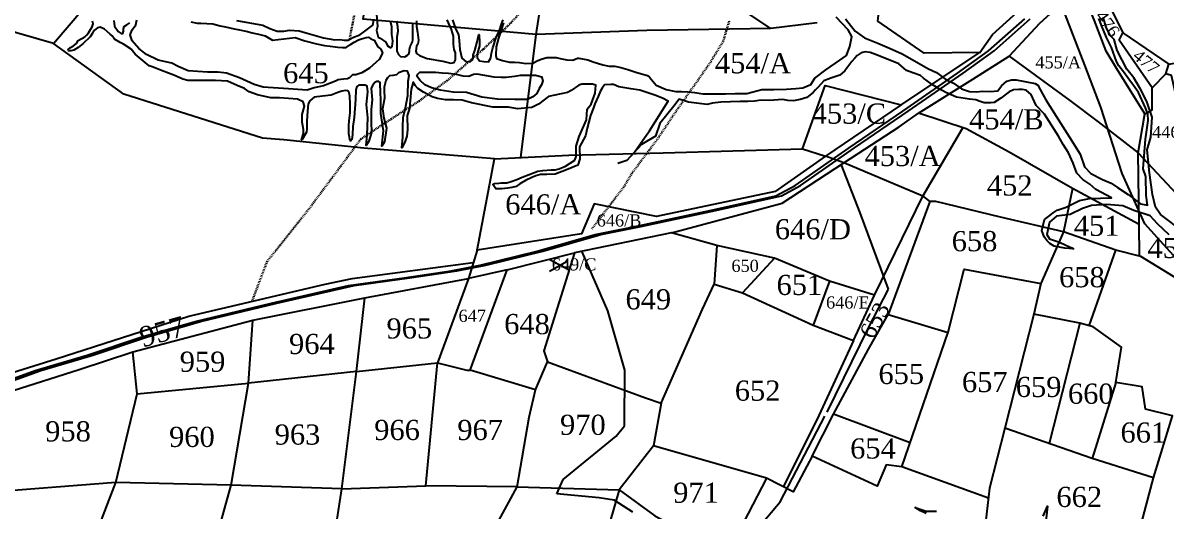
# Model space of a CAD drawing. Header units: inches. Extents: x 36 to 754, y 139 to 910.
# Drawn here: x 316.4 to 458.3, y 504 to 564.6 of the extents above; entities that cross this region are included whole.
import ezdxf

# ---------------------------------------------------------------- set-up
doc = ezdxf.new("R2010")
doc.units = ezdxf.units.IN
doc.header["$MEASUREMENT"] = 0
doc.linetypes.add('ACAD_ISO02W100', pattern=[15, 12, -3])
doc.linetypes.add('ACAD_ISO07W100', pattern=[3, 0, -3])
for name, color, linetype in [('CARTTRACK', 30, 'ACAD_ISO02W100'), ('NALA', 4, 'Continuous'), ('SURVEY_BND', 7, 'Continuous'), ('SURVEY_NO', 7, 'Continuous')]:
    doc.layers.add(name, color=color, linetype=linetype)
doc.layers.add('FOOTPATH', color=150, linetype='ACAD_ISO07W100', lineweight=30)
doc.layers.add('ROAD', color=1, linetype='Continuous', lineweight=25)
doc.styles.get("Standard").update_dxf_attribs({"font": 'TIMES.TTF'})
doc.dimstyles.get("Standard").update_dxf_attribs({"dimtxt": 0.18, "dimasz": 0.18, "dimexe": 0.18, "dimexo": 0.0625, "dimgap": 0.09, "dimtad": 0, "dimtih": 1, "dimtoh": 1, "dimdec": 4, "dimzin": 0, "dimdsep": 46, "dimtxsty": 'Standard', "dimcen": 0.09, "dimadec": 0, "dimazin": 0, "dimtfac": 1, "dimtdec": 4, "dimtofl": 0, "dimtmove": 0, "dimatfit": 3, "dimfxl": 1, "dimtolj": 1, "dimtzin": 0, "dimarcsym": 0})

msp = doc.modelspace()

# ---------------------------------------------------------------- linework, layer by layer
at = {"layer": 'CARTTRACK'}
for points in [[(459.55, 535.34), (455.61, 539.69), (452.78, 545.96), (450.13, 554.19), (448.16, 559.41), (445.46, 566.33)], [(400.25, 493.28), (406.17, 500.26), (410.35, 505.18), (416.18, 516.32), (421.31, 526.78), (423.79, 531.58), (420.28, 541.08), (417.95, 547.12)], [(392.07, 503.93), (389.79, 505.42), (387.91, 505.7), (382.68, 506.21), (383.44, 507.95), (390.04, 513.36), (391.06, 514.63), (391.09, 521.53), (389, 528.89), (385.82, 536.21)]]:
    msp.add_lwpolyline(points, dxfattribs=at)
at = {"layer": 'FOOTPATH', "ltscale": 0.0001}
for points in [[(344.84, 530.07), (346.72, 535.04), (351.69, 541.26), (356.62, 547.88), (358.34, 550.22), (362.14, 552.73), (365.57, 554.94), (369.08, 557.5), (373.56, 561.39), (377, 564.67), (379.73, 567.67), (380.73, 570.79), (383.33, 574.89), (385.46, 581.19), (387.47, 589.7), (389.81, 596.97), (390.57, 601.91), (393.09, 607.81), (394.84, 611.42), (398.8, 608.87), (402.68, 606.19), (406.77, 603), (409.81, 599.86), (412.1, 598.07)], [(390.36, 600.55), (386.72, 597.46), (381.4, 593.38), (376.9, 591.61), (370.29, 588.89), (365.25, 584.6), (362.32, 581.74), (360.33, 577.08), (358.97, 572.11), (357.55, 565.69), (356.94, 562.59)], [(387, 539.06), (391.01, 544.34), (392.01, 546.02), (395.11, 550.16), (396.76, 552.63), (397.76, 554.1), (401.68, 559.69), (403.31, 562.37), (403.67, 563.62), (404.09, 564.97)]]:
    msp.add_lwpolyline(points, dxfattribs=at)
at = {"layer": 'NALA'}
for points in [[(392.31, 548.6), (393.32, 550.09), (394.16, 551.22), (396.46, 554.92), (395.77, 555.31), (394.83, 555.65), (393.72, 556.02), (392.96, 556.27), (391.85, 556.45), (390.35, 556.71), (389.68, 556.97), (389.37, 557.01), (388.59, 556.96), (388.28, 556.53), (388.07, 556.19), (387.77, 555.49), (387.39, 554.61), (387.2, 554.08), (386.82, 553.16), (386.42, 551.58), (386.2, 550.64), (385.48, 549.25), (385.53, 547.76), (385.26, 546.97), (383.88, 546.42), (382.45, 545.85), (381.43, 545.83), (380.63, 545.82), (380.04, 545.64), (379.58, 545.44), (378.77, 545.06), (378.09, 544.65), (377.61, 544.34), (377.07, 544.22), (376.6, 544.14), (375.83, 544.06), (375.45, 544.06), (375.09, 544.06), (374.75, 544.54), (374.75, 544.63), (374.93, 544.7), (375.46, 544.73), (375.79, 544.78), (376.45, 544.8), (377.01, 544.94), (377.71, 545.21), (378.36, 545.49), (379.23, 545.82), (380.29, 546.23), (380.92, 546.33), (381.97, 546.38), (382.47, 546.38), (382.94, 546.54), (383.72, 546.86), (384.9, 547.6), (385.05, 548.07), (385.05, 548.76), (385.05, 549.35), (385.44, 550.55), (386.33, 552.6), (386.42, 553.94), (386.92, 554.57), (387.42, 555.91), (387.51, 556.9), (387.09, 557.05), (385.78, 557.02), (385.4, 556.89), (384.44, 556.26), (383.99, 556.01), (381.61, 555.49), (380.39, 554.55), (379.55, 554.15), (377.78, 553.96), (376.68, 554.18), (374.73, 554.19), (372.06, 554.7), (370.9, 555.05), (369.85, 555.09), (368.87, 555.09), (367.87, 555.27), (367.21, 555.47), (366.13, 556.04), (365.42, 556.5), (365.1, 556.86), (364.85, 557.3), (364.6, 556.42), (364.45, 554.99), (364.39, 554.02), (364.1, 553.15), (364.15, 551.35), (364.05, 550.56), (363.82, 549.85), (363.43, 549.13), (363.57, 550.47), (363.57, 551.73), (363.58, 552.9), (363.87, 554.11), (364.16, 555.61), (364.21, 557.41), (364.33, 558.09), (364.15, 558.63), (363.74, 558.69), (363.01, 558.43), (362.77, 558.2), (362.3, 558.12), (361.92, 558.05), (361.66, 557.83), (361.46, 557.48), (361.36, 557.15), (361.25, 556.66), (361.25, 556.25), (361.3, 555.3), (361.03, 553.97), (361.21, 552.83), (361.54, 551.57), (361.3, 549.88), (360.97, 549.33), (361.16, 551.26), (360.84, 553.38), (360.84, 554.85), (360.77, 556.26), (360.74, 556.86), (360.73, 557.24), (360.58, 557.35), (360.33, 557.35), (360.08, 557.22), (359.78, 556.87), (359.63, 556.51), (359.75, 555.09), (359.63, 553.87), (359.63, 552.36), (359.68, 551.03), (359.34, 549.95), (359.01, 549.4), (359.13, 550.75), (359.22, 552.85), (359.07, 554.51), (359.23, 556.07), (359.14, 556.8), (358.87, 556.91), (358.52, 556.89), (358.38, 556.89), (358.08, 556.89), (357.86, 556.74), (357.73, 556.33), (357.67, 555.13), (357.52, 552.91), (357.35, 551.79), (357.3, 550.78), (357.25, 550.18), (357.1, 550.01), (357.03, 550), (356.86, 550.86), (356.86, 551.9), (356.9, 552.48), (357.04, 553.46), (357.04, 554.54), (356.98, 555.53), (356.92, 555.96), (356.73, 556.21), (356.45, 556.23), (356.01, 556.16), (355.5, 555.98), (354.66, 555.66), (352.88, 555.48), (352.56, 555.41), (352.04, 554.95), (351.81, 554.58), (351.75, 553.7), (351.65, 552.46), (351.65, 551.5), (351.61, 551.06), (351.07, 550.17), (350.98, 550.13), (351.24, 550.93), (351.22, 551.41), (351.08, 552.33), (351.08, 553.28), (351.34, 554.31), (351.21, 554.83), (350.47, 555.16), (348.26, 555.35), (347.17, 555.35), (345.51, 555.72), (344.51, 556.07), (343.91, 556.51), (343, 556.87), (341.79, 557.42), (340.31, 557.5), (338.76, 557.49), (337.89, 557.49), (337.36, 557.49), (336.87, 557.49), (336.26, 557.65), (335.81, 557.86), (335.13, 558.15), (334.47, 558.41), (333.61, 558.74), (332.57, 559.13), (332.07, 559.31), (330.36, 560.75), (329.87, 561.38), (328.89, 562.01), (328.5, 562.22), (327.77, 562.6), (327.48, 563.01), (327.25, 563.25), (326.55, 563.85), (326.01, 564.12), (325.66, 564.01), (325.3, 563.74), (325.07, 563.37), (324.77, 562.92), (323.88, 562.07), (323.26, 561.57), (322.75, 561.25), (322.36, 561.15), (322.07, 561.17), (322.05, 561.32), (322.31, 561.58), (322.7, 561.79), (323.06, 562.08), (323.28, 562.44), (324.09, 562.89), (324.32, 563.11), (324.56, 563.39), (324.8, 563.81), (325, 564.14), (325.14, 564.54), (325.07, 564.83)], [(327.71, 564.92), (327.8, 564.23), (328.23, 563.57), (328.61, 563.33), (328.84, 563.34), (328.92, 563.59), (328.92, 563.91), (328.99, 564.19), (329.32, 564.38), (329.7, 564.66)], [(337.26, 564.78), (338.05, 564.62), (338.48, 564.62), (339.97, 564.54), (340.9, 564.28), (341.57, 564.14), (342.65, 563.9), (343.08, 563.8), (344.28, 563.56), (344.86, 563.42), (345.67, 563.23), (346.49, 563.01), (347.38, 562.51), (350.2, 562.81), (351.38, 562.4), (352.86, 562.02), (353.82, 561.83), (354.54, 561.76), (355.5, 561.61), (356.08, 561.57), (356.53, 561.59), (357.06, 561.95), (357.54, 562.26), (358.04, 562.55), (358.45, 562.67), (359, 562.84), (359.29, 562.86), (359.6, 562.67), (360.01, 562.48), (360.25, 562.02), (360.44, 561.66), (360.78, 561.4), (361.04, 560.97), (360.95, 560.7), (360.61, 560.08), (360.25, 559.77), (359.43, 559.03), (358.48, 558.45), (357.71, 558.19), (357.32, 558.19), (356.94, 557.8), (356.68, 557.68), (356.2, 557.64), (355.52, 557.57), (355.19, 557.4), (353.72, 556.82), (352.57, 556.56), (351.69, 556.29), (349.36, 556.44), (346.24, 556.68), (345.11, 556.99), (343.29, 557.83), (341.68, 558.4), (340.63, 558.52), (339.33, 558.52), (336.92, 558.69), (335.67, 559.22), (334.9, 559.65), (333.2, 559.99), (331.74, 560.73), (330.8, 561.45), (329.99, 562.4), (329.75, 563.15), (329.96, 563.77), (330.44, 564.39), (330.56, 565.02)], [(342.92, 564.92), (346.17, 564.36), (347.04, 563.94), (347.97, 563.63), (348.8, 563.63), (349.5, 563.73), (350.69, 563.65), (351.68, 563.37), (352.86, 563.01), (353.72, 562.8), (355.14, 562.54), (355.75, 562.58), (356.27, 562.49), (356.79, 562.51), (357.37, 562.83), (358.21, 563.16), (358.67, 563.49), (359.85, 564.36), (359.96, 565)], [(360.27, 565.72), (360.41, 564.2), (360.31, 563.7), (360.51, 562.87), (360.74, 562.75), (361.43, 562.26), (361.66, 561.79), (362.07, 561.55), (362.23, 561.69), (362.3, 562.35), (362.28, 562.71), (362.19, 563.2), (362.19, 563.63), (362.19, 564.13), (362.07, 564.7)], [(362.78, 564.91), (362.9, 564.17), (362.94, 563.58), (362.83, 562.87), (362.83, 561.71), (362.83, 561.12), (363.02, 560.73), (363.28, 560.47), (363.8, 560.43), (364.13, 560.64), (364.31, 560.76), (364.38, 561.12), (364.39, 561.35), (364.48, 561.71), (364.53, 561.89), (364.77, 562.27), (364.81, 562.54), (364.81, 563.25), (364.81, 563.65), (364.81, 564.65)], [(365.26, 564.91), (365.26, 564.19), (365.38, 563.48), (365.52, 562.49), (365.43, 561.99), (365.24, 561.76), (365.17, 561.12), (365.26, 560.83), (365.64, 560.57), (366.59, 560.23), (368.5, 559.87), (369.51, 559.65), (369.91, 559.72), (370.08, 560.06), (370.1, 560.39), (370.08, 560.93), (369.91, 561.32), (369.84, 561.98), (369.85, 563), (369.59, 563.81), (369.07, 565.03)], [(369.73, 565), (370.1, 563.91), (370.48, 563.18), (370.55, 562.47), (370.64, 561.35), (370.74, 560.81), (370.86, 560.24), (371.42, 559.82), (371.97, 559.84), (372.21, 560.06), (372.3, 560.34), (372.3, 560.63), (372.49, 561.2), (372.78, 562.29), (372.91, 562.85), (372.99, 563.18), (373.04, 563.12), (373.06, 562.26), (373.06, 561.79), (372.8, 560.91), (372.77, 560.34), (373.08, 559.91), (373.62, 559.84), (374.2, 559.79), (374.46, 560.32), (374.55, 560.86), (374.71, 561.55), (375.14, 562.83), (375.54, 563.69), (375.8, 564.49), (376.01, 565.01)], [(376.04, 564.65), (375.42, 562.76), (375.14, 561.65), (375.1, 560.6), (375.16, 560.22), (375.94, 559.96), (376.77, 559.75), (377.39, 559.75), (378.05, 559.72), (378.81, 559.6), (379.69, 559.63), (380.23, 559.91), (380.72, 560.15), (381.43, 560.34), (382.57, 560.36), (383.09, 560.22), (383.9, 560.04), (384.63, 560.01), (385.22, 560.24), (385.39, 560.24), (386.52, 560.07), (387.17, 559.8), (388.38, 559.45), (389.16, 559.26), (389.84, 559.25), (390.62, 559.11), (391.48, 558.84), (392.45, 558.53), (393.18, 558.3), (393.9, 558.12), (394.16, 557.88), (395, 556.91), (396.23, 556.35), (397.44, 556.13), (398.13, 556.13), (398.91, 556.1), (399.78, 555.99), (400.76, 555.84), (401.72, 555.83), (402.4, 555.83), (402.95, 555.83), (403.58, 555.85), (404.77, 555.88), (405.14, 555.88), (405.74, 555.88), (406.23, 555.88), (408.09, 556.39), (409.6, 556.39), (411.14, 556.43), (412.33, 556.5), (413.17, 556.58), (413.68, 556.79), (414.16, 557.01), (414.68, 557.79), (416.02, 558.79), (417.77, 560.01), (418.58, 560.59), (419.03, 561.7), (419.26, 562.95), (418.82, 563.79), (417.31, 565.36)], [(418.46, 565.13), (419.69, 563.62), (420.81, 562.8), (422.48, 562.1), (423.92, 561.5), (425.52, 560.78), (428.78, 558.93), (429.78, 558.46), (430.9, 557.63), (431.86, 557.16), (432.87, 556.46), (433.84, 556.12), (434.76, 556.1), (435.44, 556.15), (436.46, 556.12), (437.37, 556.2), (437.81, 556.84), (438.5, 557.39), (439.07, 557.56), (439.63, 557.56), (442, 557.12), (442.32, 556.91), (442.91, 555.82), (443.33, 555.09), (444.61, 553.06), (446.25, 550.47), (447.6, 548.34), (448.12, 546.77), (448.89, 545.95), (450.37, 545.19), (451.43, 544.76), (452.22, 544.22), (453.52, 543.32), (455.07, 542.18), (455.95, 542), (455.78, 543.21), (455.73, 545.57), (455.41, 546.54), (455.67, 550.2), (456.04, 552.52), (456, 553.35), (455.71, 554.09), (454.82, 556.01), (454.22, 556.85), (453.48, 557.82), (452.98, 558.57), (452.4, 559.29), (452.1, 559.85), (451.46, 561.6), (450.87, 562.83), (450.29, 564.25), (449.91, 565.2)], [(459.75, 539.2), (458.23, 540.35), (457.54, 540.85), (456.92, 541.75), (456.57, 543.33), (456.19, 546.03), (455.91, 548.87), (456.36, 550.47), (456.52, 552.94), (455.84, 554.88), (455.07, 556.43), (454.25, 557.83), (453.38, 558.89), (452.19, 561.19), (451.8, 562.56), (451.33, 563.02), (450.86, 563.99), (450.43, 565.35)], [(458.63, 538.34), (457.16, 539.69), (456.26, 540.71), (454.25, 541.36), (452.89, 541.95), (450.91, 542.09), (448.99, 541.98), (447.86, 541.61), (446.36, 540.85), (444.64, 540.63), (443.79, 539.92), (443.45, 538.37), (443.79, 537.83), (445.03, 537.43), (445.79, 537.07), (446.55, 536.71), (446.75, 536.61), (445.68, 536.68), (444.37, 536.93), (443.81, 537.25), (443.46, 537.61), (443.13, 538.07), (442.82, 538.87), (443.18, 540.23), (443.64, 540.6), (444.23, 541.07), (444.75, 541.38), (445.84, 541.75), (447.51, 542.59), (448.76, 542.83), (451.48, 542.93), (449.53, 543.96), (448.79, 544.63), (447.92, 545.2), (447.16, 545.98), (446.72, 547.22), (446.14, 548.51), (445.47, 549.55), (444.91, 550.56), (443.15, 553.32), (442.13, 554.4), (441.49, 555.74), (440.89, 556.27), (440.4, 556.35), (439.96, 556.35), (439.33, 556.31), (438.76, 556.07), (437.76, 555.29), (436.93, 554.76), (436.49, 554.7), (435.67, 554.7), (435.18, 554.87), (434.65, 555.07), (433.86, 555.15), (432.23, 555.4), (430.91, 555.99), (430.1, 556.46), (429.21, 557.01), (428.62, 557.43), (428.17, 557.77), (427.76, 558.1), (426.83, 558.43), (426.06, 558.74), (425.09, 559.56), (422.53, 560.61), (421.53, 560.95), (420.9, 561.04), (420.4, 560.93), (419.9, 560.58), (419.65, 560.26), (419.25, 559.84), (418.39, 558.69), (417.78, 558.15), (416.64, 557.79), (415.78, 557.46), (415.08, 556.68), (414.74, 556.34), (414.45, 556.01), (413.69, 555.36), (412.86, 555.12), (412.02, 554.97), (411.33, 555.01), (410.71, 555.11), (409, 555.01), (408.03, 555.06), (407.17, 554.92), (406.35, 554.9), (405.41, 554.9), (402.99, 554.79), (401.99, 554.68), (401.32, 554.51), (399, 554.79), (397.83, 555.17), (397.16, 554.29), (395.46, 552.17), (394.89, 550.56), (393.17, 549.56), (391.36, 547.54), (390.25, 547.2)], [(428.46, 503.74), (427.78, 504.1), (427.1, 504.51), (428.5, 504.06), (429.77, 504.02)], [(443.01, 503.42), (443.55, 504.66), (443.27, 502.41)]]:
    msp.add_lwpolyline(points, dxfattribs=at)
msp.add_lwpolyline([(379.7, 555.48), (379.02, 555.14), (377.47, 555.14), (375.31, 555.17), (373.34, 555.43), (371.44, 555.98), (369.79, 556.05), (368.18, 556.29), (367.13, 556.56), (366.29, 556.94), (365.71, 557.47), (365.28, 558.04), (365.4, 558.28), (365.66, 558.52), (366.1, 558.54), (366.55, 558.54), (367.61, 558.54), (368.45, 558.45), (369.24, 558.38), (370.17, 558.28), (370.99, 558.07), (371.73, 558.02), (372.31, 558.26), (372.72, 558.3), (374.85, 557.95), (375.74, 557.92), (376.39, 557.92), (377.42, 558.02), (378.14, 558.14), (380.03, 558.16), (380.82, 557.95), (380.82, 557.85), (380.92, 557.44), (380.75, 556.96), (380.49, 556.51), (380.2, 555.86)], close=True, dxfattribs=at)
at = {"layer": 'ROAD'}
for points in [[(311.78, 519.27), (317.95, 521.48), (324.41, 523.38), (331.07, 525.64), (337.78, 527.57), (347.25, 529.86), (356.82, 532.04), (363.71, 533.01), (369.56, 533.88), (373.17, 534.56), (380.24, 536.32), (387.43, 538.38), (392.4, 539.38), (401.65, 541.34), (409.84, 543.19), (412.21, 544.47), (418.91, 549.13), (425.59, 553.68), (432.37, 558.39), (436.22, 561.18), (440.72, 565.15)], [(312.46, 519.27), (318.63, 521.48), (325.09, 523.38), (331.75, 525.64), (338.46, 527.57), (347.93, 529.86), (357.5, 532.04), (364.39, 533.01), (370.24, 533.88), (373.84, 534.56), (380.91, 536.32), (388.11, 538.38), (393.07, 539.38), (402.33, 541.34), (410.52, 543.19), (412.89, 544.47), (419.59, 549.13), (426.26, 553.68), (433.05, 558.39), (436.9, 561.18), (441.4, 565.15)]]:
    msp.add_lwpolyline(points, dxfattribs=at)
at = {"layer": 'SURVEY_BND'}
for points in [[(409.22, 563.94), (393.83, 563.69), (380.08, 563.21), (381.6, 572.8), (385.86, 586.48), (387.28, 591.8)], [(435.15, 560.97), (428.25, 560.86), (422.47, 564.85), (422.77, 567.39), (432.01, 566.23), (434.44, 573.63), (434.74, 579.08), (436.96, 582.89), (443.67, 577.04), (446.42, 572.05)], [(380.08, 563.21), (358.64, 565.1), (360.5, 577.48), (362.19, 580.09), (371.06, 576.48), (381.6, 572.8)], [(414.94, 564.66), (409.22, 563.94), (403.43, 567.82), (405.64, 573.34)], [(425.37, 554.46), (435.15, 560.97), (436.73, 563.19), (444.11, 569.93), (446.42, 572.05), (448.22, 572.71)], [(457.74, 572.57), (449.57, 570.12), (452.86, 563.42), (458.58, 559.52), (461.21, 559.98), (461.52, 564.81), (458.62, 567.9), (457.74, 571.04)], [(320.24, 562.09), (327.24, 570.34)], [(438.77, 560.52), (442.6, 564.62), (446.89, 568.53), (447.53, 569.29)], [(455.62, 553.35), (452.14, 558.92), (450.8, 561.13), (449.31, 565), (447.53, 569.29)], [(320.24, 562.09), (311.29, 564.63), (291.5, 558.39), (274.11, 546.05), (257, 543.89), (245.62, 536.51), (239.18, 535.98), (245.22, 526.77), (255.01, 513.32), (269.7, 493.42), (293.23, 461.33), (307.67, 441.26), (317.69, 426.94), (325.58, 415.92), (335.43, 401.88)], [(378.19, 547.94), (380.08, 563.21)], [(458.22, 558.3), (456.5, 556.59), (452.43, 562.5), (452.86, 563.42)], [(374.91, 547.78), (358.72, 549.07), (348.81, 550.14), (346.14, 550.34), (328.93, 555.78), (320.24, 562.09)], [(446.63, 544.1), (438.79, 548.58), (433.46, 551.48), (427.55, 553.42), (434.28, 557.67), (438.77, 560.52), (446.29, 555.02), (449.8, 552.36), (454.79, 548.49)], [(460.32, 551.88), (458.9, 558.1), (458.22, 558.3), (458.58, 559.52)], [(413.15, 548.99), (415.94, 556.86), (425.37, 554.46), (415.99, 548.09)], [(454.79, 548.49), (455.62, 553.35), (456.53, 553.84), (456.5, 556.59)], [(428.06, 543.15), (418.28, 547.25), (425.12, 551.75), (427.55, 553.42)], [(428.06, 543.15), (433.02, 551.63)], [(372.78, 536.41), (374.91, 547.78), (384.17, 548.24), (395.84, 548.5), (413.15, 548.99), (415.99, 548.09)], [(396.87, 538.57), (410.62, 542.26), (418.28, 547.25), (415.99, 548.09), (409.76, 543.7), (395.01, 540.59), (387.28, 542.18), (385.74, 538.45), (372.78, 536.41), (371.7, 532.92)], [(454.91, 539.63), (454.79, 548.49), (460.7, 542.2)], [(454.95, 535.7), (454.91, 539.63), (446.63, 544.1), (445.53, 538.69)], [(422.08, 530.86), (428.06, 543.15), (428.93, 542.48)], [(445.53, 538.69), (437.69, 540.53), (429.66, 542.48), (428.93, 542.48), (423.77, 528.44), (431.22, 526.23)], [(402.5, 536.99), (396.87, 538.57), (384.87, 536.11), (381.04, 523.95), (381.51, 522.57)], [(448.72, 527.04), (452.02, 536.44), (445.53, 538.69), (442.71, 532.31)], [(409.67, 535.44), (402.5, 536.99), (402.18, 532.22)], [(466.71, 528.17), (462.75, 530.75), (459.18, 533.15), (455.13, 535.65), (452.02, 536.44)], [(186.62, 453.92), (195.81, 458.86), (211.73, 466.68), (219.68, 470.92), (226.13, 473.62), (234.81, 474.04), (239.66, 478.43), (252.57, 490.86), (264.93, 495.98), (270.55, 498.22), (273.53, 502.69), (277.32, 506.27), (283.29, 508.81), (290.85, 512.99), (305.33, 518.2), (320.56, 522.93), (337, 528.25), (353.93, 532.2), (357.29, 532.93), (372.3, 534.88)], [(380.02, 519.11), (371.89, 521.52), (376.5, 533.99), (384.87, 536.11)], [(381.7, 535.31), (384.19, 533.97)], [(416.49, 532.6), (409.67, 535.44), (405.68, 531.12)], [(376.5, 533.99), (371.7, 532.92), (367.84, 522.46), (371.5, 521.52), (371.89, 521.52)], [(436.21, 505.65), (425.45, 509.54), (431.23, 526.24), (433.2, 534.08), (442.71, 532.31), (441.84, 528.5)], [(357.81, 521.37), (358.84, 530.53), (371.7, 532.92)], [(395.62, 517.44), (400.72, 529.09), (402.18, 532.22), (405.68, 531.12), (414.46, 527.14), (419.48, 525.22), (414.91, 515.39), (410.76, 507.07)], [(419.48, 525.22), (422.08, 530.86), (416.49, 532.6), (414.46, 527.14)], [(357.81, 521.37), (344.4, 519.93), (344.93, 527.76), (358.84, 530.53)], [(330.59, 518.6), (330.08, 523.82), (344.93, 527.76)], [(426.48, 512.5), (416.99, 516.09), (421.31, 524.15), (423.77, 528.44)], [(447.54, 527.39), (441.84, 528.5), (438.23, 514.34)], [(452.02, 520.01), (452.72, 524.39), (449.19, 526.9), (447.54, 527.39), (443.72, 512.44)], [(327.95, 507.61), (311.01, 506.29), (313.36, 518.45), (323.4, 521.63), (330.08, 523.82)], [(355.97, 506.8), (357.81, 521.37), (367.84, 522.46)], [(377.75, 507.05), (366.39, 507.18), (367.84, 522.46)], [(377.75, 507.05), (379.22, 515.72), (380.02, 519.11), (381.51, 522.57), (393.68, 518.1), (395.62, 517.44), (394.66, 512.15)], [(342.26, 507.25), (327.95, 507.61), (330.59, 518.6), (344.4, 519.93)], [(355.97, 506.8), (342.26, 507.25), (344.4, 519.93)], [(456.68, 508.17), (459.03, 515.85), (455.67, 516.71), (455.26, 519.47), (452.02, 520.01), (449.09, 510.58)], [(425.45, 509.54), (423.51, 509.79), (422.42, 507.14), (414.33, 510.88), (416.99, 516.09)], [(454.29, 499.13), (456.68, 508.17), (449.09, 510.58), (438.23, 514.34), (436.35, 506.88), (435.86, 502.6)], [(408.67, 508.15), (394.66, 512.15), (390.41, 506.69), (394.81, 503.46), (399.1, 501.19), (404.11, 499.36)], [(414.33, 510.88), (411.97, 506.44), (408.67, 508.15), (404.11, 499.36)], [(337.89, 491.49), (322.94, 494.57), (327.95, 507.61)], [(354.01, 493.91), (337.89, 491.49), (342.26, 507.25)], [(371.31, 495.18), (354.01, 493.91), (355.97, 506.8), (366.39, 507.18)], [(386.37, 492.22), (371.31, 495.18), (374.94, 501.87), (377.75, 507.05), (390.41, 506.69)], [(390.41, 506.69), (387.37, 496.21), (386.37, 492.22), (404.02, 489.82)]]:
    msp.add_lwpolyline(points, dxfattribs=at)

# ---------------------------------------------------------------- texts
at = {"layer": 'SURVEY_NO'}
for s, height, rotation, p in [('476', 1.5, 305.5686, (449.41, 565.48)), ('477', 1.5, 320.2267, (453.99, 560.33)), ('653', 2, 61.3617, (421.87, 525.26)), ('957', 2.5, 15.5072, (331.31, 524.36))]:
    msp.add_text(s, height=height, rotation=rotation, dxfattribs=at).set_placement(p)
for s, height, p in [('454/A', 2.5, (402.27, 558.38)), ('455/A', 1.5, (442.03, 558.99)), ('645', 2.5, (348.7, 557.15)), ('453/C', 2.5, (414.28, 552.13)), ('454/B', 2.5, (433.81, 551.42)), ('446', 1.5, (456.51, 550.35)), ('453/A', 2.5, (420.84, 546.87)), ('452', 2.5, (436.01, 543.21)), ('646/A', 2.5, (376.26, 540.86)), ('646/B', 1.5, (387.61, 539.37)), ('451', 2.5, (446.8, 538.21)), ('646/D', 2.5, (409.71, 537.78)), ('658', 2.5, (431.65, 536.3)), ('450', 2.5, (455.93, 535.46)), ('649/C', 1.5, (382.04, 533.92)), ('650', 1.5, (404.32, 533.74)), ('651', 2.5, (409.92, 530.87)), ('658', 2.5, (444.97, 531.83)), ('649', 2.5, (391.18, 529.08)), ('646/E', 1.5, (416.06, 529.19)), ('647', 1.5, (370.47, 527.54)), ('965', 2.5, (361.53, 525.47)), ('648', 2.5, (376.13, 526.01)), ('964', 2.5, (349.44, 523.54)), ('959', 2.5, (335.88, 521.34)), ('655', 2.5, (422.56, 519.82)), ('657', 2.5, (432.92, 518.82)), ('659', 2.5, (439.6, 518.21)), ('652', 2.5, (404.74, 517.75)), ('660', 2.5, (446.07, 517.37)), ('958', 2.5, (319.19, 512.7)), ('966', 2.5, (360.01, 512.87)), ('967', 2.5, (370.32, 512.87)), ('970', 2.5, (383.06, 513.51)), ('661', 2.5, (452.59, 512.55)), ('960', 2.5, (334.56, 512.01)), ('963', 2.5, (347.66, 512.3)), ('654', 2.5, (419.05, 510.57)), ('971', 2.5, (397.1, 505.08)), ('662', 2.5, (444.64, 504.56))]:
    msp.add_text(s, height=height, dxfattribs=at).set_placement(p)

# ---------------------------------------------------------------- leaders
msp.add_leader([(383.96, 535.03), (381.76, 533.79)], dimstyle='Standard', override={"dimgap": 0.09, "dimtad": 0}, dxfattribs=at)

doc.saveas('drawing.dxf')
